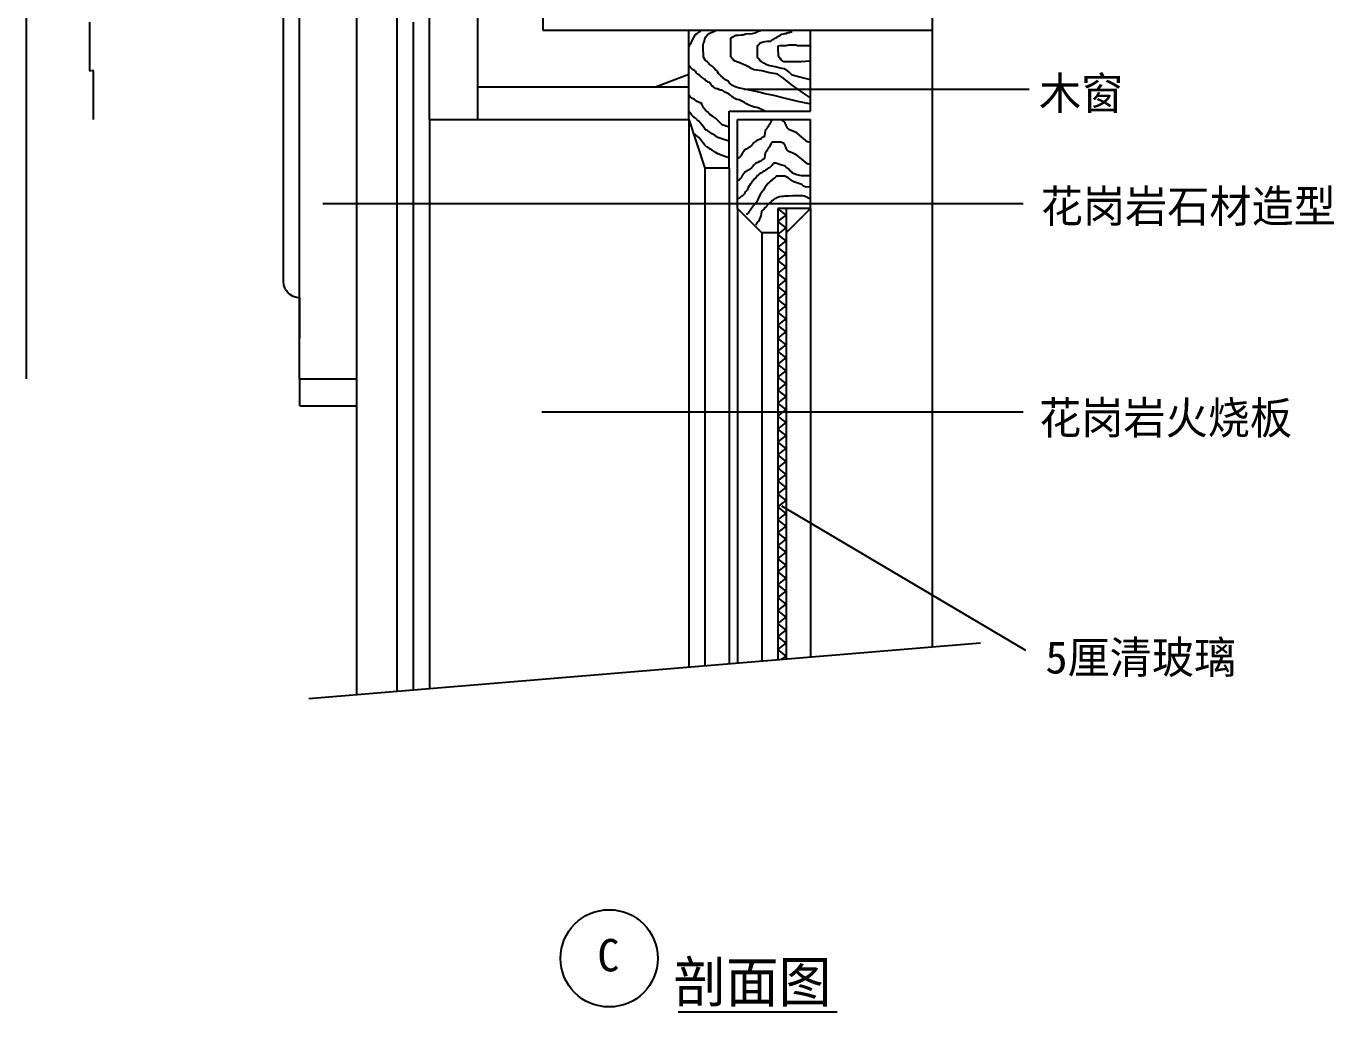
# Model space of a CAD drawing. Header units: metres. Extents: x 204 to 9002, y 227 to 11768.
# Drawn here: x 4970 to 9002, y 227 to 3267 of the extents above; entities that cross this region are included whole.
import ezdxf

# ---------------------------------------------------------------- set-up
doc = ezdxf.new("R2010")
doc.units = ezdxf.units.M
for name, color, linetype in [('2', 2, 'Continuous'), ('3', 3, 'Continuous'), ('4', 4, 'Continuous'), ('7', 7, 'Continuous'), ('BH', 3, 'Continuous'), ('DIM', 3, 'Continuous'), ('TEXT', 3, 'Continuous')]:
    doc.layers.add(name, color=color, linetype=linetype)
doc.dimstyles.get("Standard").update_dxf_attribs({"dimtxt": 2.5, "dimasz": 2.5, "dimexe": 1.25, "dimexo": 0.625, "dimtad": 1, "dimcen": 2.5, "dimazin": 3, "dimtfac": 1, "dimtmove": 0, "dimatfit": 3})

# ---------------------------------------------------------------- blocks, each defined once
blk = doc.blocks.new('BH2')
at = {"layer": 'BH'}
blk.add_lwpolyline([(0, 32), (5, 28), (0, 24), (5, 20), (0, 16), (5, 12), (0, 8), (5, 4), (0, 0)], dxfattribs=at)
blk = doc.blocks.new('*D47')
for p, q in [((4970.65, 4679.14), (4970.65, 3429.14)), ((4970.4, 3429.14), (4970.15, 3429.14)), ((4970.65, 2179.14), (4970.65, 3429.14)), ((4970.65, 3429.14), (4970.65, 3429.14)), ((4970.9, 3429.14), (4971.15, 3429.14))]:
    blk.add_line(p, q)
at = {"layer": 'Defpoints'}
for p in [(4970.65, 4679.14), (4970.65, 3429.14), (4970.65, 2179.14)]:
    blk.add_point(p, dxfattribs=at)
at = {"layer": 'DIM', "insert": (4970.65, 3430.265), "char_height": 1, "attachment_point": 5}
blk.add_mtext('500', dxfattribs=at)
blk = doc.blocks.new('*D48')
for p, q in [((5812.75, 2429.14), (5812.75, 2304.14)), ((5812.5, 2304.14), (5812.25, 2304.14)), ((5812.75, 2179.14), (5812.75, 2304.14)), ((5812.75, 2304.14), (5812.75, 2304.14)), ((5813, 2304.14), (5813.25, 2304.14))]:
    blk.add_line(p, q)
at = {"layer": 'Defpoints'}
for p in [(5812.75, 2429.14), (5812.75, 2304.14), (5812.75, 2179.14)]:
    blk.add_point(p, dxfattribs=at)
at = {"layer": 'DIM', "insert": (5812.75, 2305.265), "char_height": 1, "attachment_point": 5}
blk.add_mtext('50', dxfattribs=at)
blk = doc.blocks.new('*D49')
for p, q in [((5812.75, 2179.14), (5812.75, 2096.03)), ((5987.75, 2179.14), (5987.75, 2096.03)), ((5813, 2096.03), (5899.25, 2096.03)), ((5901.25, 2096.03), (5987.5, 2096.03))]:
    blk.add_line(p, q)
at = {"layer": 'Defpoints'}
for p in [(5812.75, 2179.14), (5987.75, 2179.14), (5812.75, 2096.03)]:
    blk.add_point(p, dxfattribs=at)
at = {"layer": 'DIM', "insert": (5900.25, 2096.03), "char_height": 1, "attachment_point": 5}
blk.add_mtext('35', dxfattribs=at)
blk = doc.blocks.new('*D56')
for p, q in [((5164.47, 3279.14), (5164.47, 3129.14)), ((5170.08, 3129.14), (5164.22, 3129.14)), ((5177.94, 3129.14), (5172.08, 3129.14)), ((5177.69, 2979.14), (5177.69, 3129.14))]:
    blk.add_line(p, q)
at = {"layer": 'Defpoints'}
for p in [(5164.47, 3279.14), (5177.69, 3129.14), (5177.69, 2979.14)]:
    blk.add_point(p, dxfattribs=at)
at = {"layer": 'DIM', "insert": (5171.08, 3129.14), "char_height": 1, "attachment_point": 5}
blk.add_mtext('60', dxfattribs=at)

msp = doc.modelspace()

# ---------------------------------------------------------------- hatches: boundary and pattern name
at = {"layer": 'BH'}
h = msp.add_hatch(dxfattribs=at)
h.set_pattern_fill('AR-CONC', scale=15)
h.paths.add_polyline_path([(6562.75, 6379.14), (6162.75, 6379.14), (6162.75, 6529.14), (6162.75, 8229.14), (5562.75, 8229.14), (5562.75, 9229.14), (5712.75, 9229.14), (6562.75, 9229.14), (6562.75, 11039.51), (6412.75, 11050.96), (6412.75, 9379.14), (5412.75, 9379.14), (5412.75, 8079.14), (6012.75, 8079.14), (6012.75, 6379.14), (5412.75, 6379.14), (5412.75, 6079.14), (6362.75, 6079.14), (6362.75, 3079.14), (7012.75, 3079.14), (7012.75, 3254.14), (6562.75, 3254.14)])
h = msp.add_hatch(dxfattribs=at)
h.set_pattern_fill('ANSI31', scale=1500)
h.paths.add_polyline_path([(7762.75, 10947.9), (6562.75, 11039.51), (6562.75, 3254.14), (7762.75, 3254.14)])
h = msp.add_hatch(dxfattribs=at)
h.set_pattern_fill('BRASS', scale=300)
h.paths.add_polyline_path([(6362.75, 5979.14), (6212.75, 5979.14), (6212.75, 2979.14), (6362.75, 2979.14)])
h.paths.add_polyline_path([(7012.75, 2979.14), (7012.75, 3079.14), (6362.75, 3079.14), (6362.75, 2979.14)])
h.paths.add_polyline_path([(5937.75, 5729.14), (5937.75, 5479.14), (5987.75, 5479.14), (5987.75, 5379.14), (6037.75, 5379.14), (6212.75, 5379.14), (6212.75, 5979.14), (5837.75, 5979.14), (5837.75, 5729.14)])

# ---------------------------------------------------------------- linework, layer by layer
at = {"layer": '2'}
for p, q in [((6562.75, 11039.51), (6562.75, 3254.14)), ((7762.75, 10947.9), (7762.75, 3254.14)), ((6562.75, 3254.14), (7762.75, 3254.14))]:
    msp.add_line(p, q, dxfattribs=at)
at = {"layer": '3'}
for p, q in [((7062.75, 2829.14), (7062.75, 1293.36)), ((7237.75, 2629.14), (7237.75, 1307.86)), ((7912.33, 1363.76), (5841.56, 1192.16))]:
    msp.add_line(p, q, dxfattribs=at)
at = {"layer": '4'}
for p, q in [((6362.75, 2979.14), (6362.75, 6079.14)), ((6212.75, 2979.14), (6212.75, 5979.14)), ((5812.75, 2179.14), (5812.75, 4679.14)), ((7012.75, 2979.14), (7012.75, 3254.14)), ((7387.75, 3004.14), (7387.75, 3254.14)), ((7762.75, 3254.14), (7762.75, 1351.36)), ((6362.75, 3079.14), (7012.75, 3079.14)), ((7137.75, 2829.14), (7137.75, 3004.14)), ((7137.75, 3004.14), (7387.75, 3004.14)), ((6212.75, 2979.14), (6212.75, 1222.92)), ((6212.75, 2979.14), (7012.75, 2979.14)), ((7012.75, 2979.14), (7062.75, 2829.14)), ((7162.75, 2704.14), (7162.75, 2979.14)), ((7162.75, 2979.14), (7387.75, 2979.14)), ((7387.75, 2704.14), (7387.75, 2979.14)), ((7137.75, 2829.14), (7062.75, 2829.14)), ((7237.75, 2629.14), (7162.75, 2704.14)), ((7387.75, 2704.14), (7287.75, 2704.14)), ((7312.75, 2629.14), (7387.75, 2704.14)), ((7287.75, 2629.14), (7237.75, 2629.14)), ((5812.75, 2179.14), (5987.75, 2179.14))]:
    msp.add_line(p, q, dxfattribs=at)
at = {"layer": '7'}
for p, q in [((5987.75, 4979.14), (5987.75, 1204.27)), ((6112.75, 3379.14), (6112.75, 1214.63)), ((6162.75, 3279.14), (6162.75, 1218.78)), ((7012.75, 2979.14), (7012.75, 1289.21)), ((7137.75, 2829.14), (7137.75, 1299.57)), ((7162.75, 2704.14), (7162.75, 1301.64)), ((7287.75, 2704.14), (7287.75, 1312)), ((7312.75, 2704.14), (7312.75, 1314.07)), ((7387.75, 2704.14), (7387.75, 1320.29))]:
    msp.add_line(p, q, dxfattribs=at)
msp.add_lwpolyline([(5812.75, 2429.14, -0.41), (5762.75, 2479.14), (5762.75, 4379.14, -0.41), (5812.75, 4429.14)], format="xyb", dxfattribs=at)
at = {"layer": 'BH'}
for p, q in [((7024.07, 3224.57), (7028.52, 3232)), ((7028.52, 3232), (7032.98, 3240.91)), ((7032.98, 3240.91), (7038.91, 3243.89)), ((7038.91, 3243.89), (7044.85, 3248.35)), ((7044.85, 3248.35), (7047.82, 3249.83)), ((7047.82, 3249.83), (7050.79, 3252.8)), ((7050.79, 3252.8), (7054.78, 3254.14)), ((7061.18, 3220.11), (7062.66, 3227.54)), ((7062.66, 3227.54), (7065.63, 3233.48)), ((7065.63, 3233.48), (7070.08, 3239.43)), ((7070.08, 3239.43), (7076.02, 3243.89)), ((7076.02, 3243.89), (7081.95, 3246.86)), ((7081.95, 3246.86), (7084.92, 3248.35)), ((7084.92, 3248.35), (7089.37, 3249.83)), ((7089.37, 3249.83), (7093.83, 3251.32)), ((7093.83, 3251.32), (7097.58, 3254.14)), ((7142.8, 3231.11), (7148.74, 3234.08)), ((7142.8, 3171.93), (7142.8, 3231.11)), ((7148.74, 3234.08), (7157.64, 3238.54)), ((7157.64, 3238.54), (7166.55, 3238.54)), ((7166.55, 3238.54), (7173.97, 3240.02)), ((7173.97, 3240.02), (7179.9, 3240.02)), ((7179.9, 3240.02), (7188.81, 3242.99)), ((7188.81, 3242.99), (7209.59, 3244.48)), ((7209.59, 3244.48), (7217.01, 3245.97)), ((7217.01, 3245.97), (7224.43, 3250.43)), ((7224.43, 3250.43), (7231.85, 3251.91)), ((7231.85, 3251.91), (7236.29, 3254.14)), ((7271.92, 3225.16), (7274.89, 3226.65)), ((7274.89, 3226.65), (7280.83, 3231.11)), ((7280.83, 3231.11), (7285.28, 3232.59)), ((7285.28, 3232.59), (7289.73, 3235.56)), ((7289.73, 3235.56), (7295.67, 3238.54)), ((7295.67, 3238.54), (7300.12, 3241.51)), ((7300.12, 3241.51), (7304.57, 3242.99)), ((7304.57, 3242.99), (7309.02, 3244.48)), ((7309.02, 3244.48), (7313.48, 3244.48)), ((7313.48, 3244.48), (7317.93, 3247.45)), ((7317.93, 3247.45), (7322.38, 3247.45)), ((7322.38, 3247.45), (7326.83, 3248.94)), ((7326.83, 3248.94), (7331.29, 3248.94)), ((7012.75, 3201.88), (7015.17, 3206.73)), ((7015.17, 3206.73), (7016.65, 3211.19)), ((7016.65, 3211.19), (7021.1, 3217.14)), ((7021.1, 3217.14), (7024.07, 3224.57)), ((7056.72, 3209.71), (7058.21, 3214.16)), ((7056.72, 3202.28), (7056.72, 3209.71)), ((7058.21, 3171.33), (7056.72, 3202.28)), ((7058.21, 3214.16), (7059.69, 3215.65)), ((7059.69, 3215.65), (7061.18, 3220.11)), ((7224.43, 3204.36), (7225.91, 3207.33)), ((7224.43, 3171.93), (7224.43, 3204.36)), ((7225.91, 3207.33), (7228.88, 3210.3)), ((7228.88, 3210.3), (7230.37, 3213.27)), ((7230.37, 3213.27), (7233.33, 3214.76)), ((7233.33, 3214.76), (7239.27, 3217.73)), ((7239.27, 3217.73), (7248.17, 3219.22)), ((7248.17, 3219.22), (7254.11, 3220.7)), ((7254.11, 3220.7), (7265.98, 3220.7)), ((7265.98, 3220.7), (7268.95, 3223.68)), ((7268.95, 3223.68), (7271.92, 3225.16)), ((7288.25, 3204.36), (7289.73, 3205.84)), ((7288.25, 3199.9), (7288.25, 3204.36)), ((7289.73, 3173.41), (7288.25, 3199.9)), ((7289.73, 3205.84), (7294.18, 3207.33)), ((7294.18, 3207.33), (7313.48, 3207.33)), ((7313.48, 3207.33), (7320.9, 3208.81)), ((7320.9, 3208.81), (7343.16, 3208.81)), ((7343.16, 3208.81), (7347.61, 3207.33)), ((7347.61, 3207.33), (7387.75, 3207.33)), ((7013.68, 3144.58), (7012.75, 3146.46)), ((7061.18, 3165.39), (7058.21, 3171.33)), ((7064.14, 3160.93), (7061.18, 3165.39)), ((7067.11, 3157.96), (7064.14, 3160.93)), ((7070.08, 3156.47), (7067.11, 3157.96)), ((7073.05, 3154.98), (7070.08, 3156.47)), ((7073.05, 3153.5), (7073.05, 3154.98)), ((7076.02, 3149.04), (7073.05, 3153.5)), ((7084.92, 3143.1), (7076.02, 3149.04)), ((7145.77, 3167.47), (7142.8, 3171.93)), ((7147.25, 3165.98), (7145.77, 3167.47)), ((7150.22, 3161.52), (7147.25, 3165.98)), ((7156.16, 3158.55), (7150.22, 3161.52)), ((7163.58, 3155.58), (7156.16, 3158.55)), ((7172.48, 3152.61), (7163.58, 3155.58)), ((7181.39, 3148.15), (7172.48, 3152.61)), ((7188.81, 3145.18), (7181.39, 3148.15)), ((7225.91, 3168.95), (7224.43, 3171.93)), ((7230.37, 3164.49), (7225.91, 3168.95)), ((7233.33, 3160.04), (7230.37, 3164.49)), ((7237.79, 3157.06), (7233.33, 3160.04)), ((7240.75, 3154.09), (7237.79, 3157.06)), ((7243.72, 3152.61), (7240.75, 3154.09)), ((7251.14, 3148.15), (7243.72, 3152.61)), ((7258.56, 3145.18), (7251.14, 3148.15)), ((7291.21, 3171.93), (7289.73, 3173.41)), ((7292.7, 3168.95), (7291.21, 3171.93)), ((7294.18, 3168.95), (7292.7, 3168.95)), ((7294.18, 3167.47), (7294.18, 3168.95)), ((7297.15, 3163.01), (7294.18, 3167.47)), ((7301.6, 3160.04), (7297.15, 3163.01)), ((7306.06, 3157.06), (7301.6, 3160.04)), ((7359.48, 3157.06), (7306.06, 3157.06)), ((7386.2, 3158.55), (7359.48, 3157.06)), ((7387.75, 3158.66), (7386.2, 3158.55)), ((7018.14, 3138.64), (7013.68, 3144.58)), ((7024.07, 3132.69), (7018.14, 3138.64)), ((7030.01, 3129.72), (7024.07, 3132.69)), ((7032.98, 3126.75), (7030.01, 3129.72)), ((7035.95, 3123.78), (7032.98, 3126.75)), ((7035.95, 3122.29), (7035.95, 3123.78)), ((7038.91, 3120.8), (7035.95, 3122.29)), ((7041.88, 3117.83), (7038.91, 3120.8)), ((7044.85, 3116.35), (7041.88, 3117.83)), ((7047.82, 3114.86), (7044.85, 3116.35)), ((7049.3, 3111.89), (7047.82, 3114.86)), ((7050.79, 3110.4), (7049.3, 3111.89)), ((7056.72, 3105.94), (7050.79, 3110.4)), ((7061.18, 3102.97), (7056.72, 3105.94)), ((7090.86, 3137.15), (7084.92, 3143.1)), ((7093.83, 3132.69), (7090.86, 3137.15)), ((7098.28, 3129.72), (7093.83, 3132.69)), ((7101.25, 3125.26), (7098.28, 3129.72)), ((7104.21, 3120.8), (7101.25, 3125.26)), ((7107.18, 3117.83), (7104.21, 3120.8)), ((7111.64, 3113.37), (7107.18, 3117.83)), ((7126.48, 3101.48), (7111.64, 3113.37)), ((7194.75, 3142.2), (7188.81, 3145.18)), ((7200.68, 3139.23), (7194.75, 3142.2)), ((7205.13, 3136.26), (7200.68, 3139.23)), ((7214.04, 3131.8), (7205.13, 3136.26)), ((7237.79, 3128.83), (7214.04, 3131.8)), ((7261.53, 3122.88), (7237.79, 3128.83)), ((7279.34, 3140.72), (7258.56, 3145.18)), ((7282.31, 3119.91), (7261.53, 3122.88)), ((7300.12, 3136.26), (7279.34, 3140.72)), ((7286.76, 3118.43), (7282.31, 3119.91)), ((7292.7, 3113.97), (7286.76, 3118.43)), ((7301.6, 3108.02), (7292.7, 3113.97)), ((7309.02, 3134.77), (7300.12, 3136.26)), ((7331.29, 3084.24), (7301.6, 3108.02)), ((7316.44, 3130.31), (7309.02, 3134.77)), ((7322.38, 3124.37), (7316.44, 3130.31)), ((7331.29, 3115.45), (7322.38, 3124.37)), ((7355.03, 3109.51), (7331.29, 3115.45)), ((7387.75, 3101.32), (7355.03, 3109.51)), ((7065.63, 3098.51), (7061.18, 3102.97)), ((7068.6, 3097.03), (7065.63, 3098.51)), ((7073.05, 3094.05), (7068.6, 3097.03)), ((7077.5, 3092.57), (7073.05, 3094.05)), ((7078.98, 3091.08), (7077.5, 3092.57)), ((7080.47, 3088.11), (7078.98, 3091.08)), ((7080.47, 3086.62), (7080.47, 3088.11)), ((7083.44, 3082.16), (7080.47, 3086.62)), ((7089.37, 3079.19), (7083.44, 3082.16)), ((7095.31, 3074.73), (7089.37, 3079.19)), ((7099.76, 3073.25), (7095.31, 3074.73)), ((7102.73, 3073.25), (7099.76, 3073.25)), ((7107.18, 3070.28), (7102.73, 3073.25)), ((7111.64, 3068.79), (7107.18, 3070.28)), ((7116.09, 3068.79), (7111.64, 3068.79)), ((7119.06, 3067.3), (7116.09, 3068.79)), ((7124.99, 3062.85), (7119.06, 3067.3)), ((7133.9, 3097.03), (7126.48, 3101.48)), ((7138.35, 3091.08), (7133.9, 3097.03)), ((7142.8, 3088.11), (7138.35, 3091.08)), ((7147.25, 3083.65), (7142.8, 3088.11)), ((7156.16, 3079.19), (7147.25, 3083.65)), ((7165.06, 3076.22), (7156.16, 3079.19)), ((7194.75, 3070.28), (7165.06, 3076.22)), ((7224.43, 3064.33), (7194.75, 3070.28)), ((7366.9, 3060.47), (7331.29, 3084.24)), ((7013.68, 3052.44), (7012.75, 3053.38)), ((7018.14, 3047.98), (7013.68, 3052.44)), ((7024.07, 3043.53), (7018.14, 3047.98)), ((7030.01, 3040.55), (7024.07, 3043.53)), ((7034.46, 3037.58), (7030.01, 3040.55)), ((7038.91, 3034.61), (7034.46, 3037.58)), ((7044.85, 3031.64), (7038.91, 3034.61)), ((7047.82, 3030.15), (7044.85, 3031.64)), ((7050.79, 3028.66), (7047.82, 3030.15)), ((7053.75, 3024.21), (7050.79, 3028.66)), ((7136.87, 3056.9), (7124.99, 3062.85)), ((7142.8, 3052.44), (7136.87, 3056.9)), ((7145.77, 3049.47), (7142.8, 3052.44)), ((7150.22, 3046.5), (7145.77, 3049.47)), ((7154.67, 3043.53), (7150.22, 3046.5)), ((7160.61, 3040.55), (7154.67, 3043.53)), ((7168.03, 3039.07), (7160.61, 3040.55)), ((7173.97, 3036.1), (7168.03, 3039.07)), ((7178.42, 3034.61), (7173.97, 3036.1)), ((7184.36, 3031.64), (7178.42, 3034.61)), ((7190.29, 3027.18), (7184.36, 3031.64)), ((7197.71, 3022.72), (7190.29, 3027.18)), ((7248.17, 3058.39), (7224.43, 3064.33)), ((7274.89, 3052.44), (7248.17, 3058.39)), ((7310.51, 3043.53), (7274.89, 3052.44)), ((7349.09, 3034.61), (7310.51, 3043.53)), ((7384.71, 3027.18), (7349.09, 3034.61)), ((7387.75, 3045.29), (7366.9, 3060.47)), ((7387.75, 3026.53), (7384.71, 3027.18)), ((7013.68, 3003.4), (7012.75, 3004.34)), ((7015.17, 3000.43), (7013.68, 3003.4)), ((7016.65, 3000.43), (7015.17, 3000.43)), ((7016.65, 2998.94), (7016.65, 3000.43)), ((7021.1, 2993), (7016.65, 2998.94)), ((7025.56, 2988.54), (7021.1, 2993)), ((7032.98, 2982.6), (7025.56, 2988.54)), ((7056.72, 3018.26), (7053.75, 3024.21)), ((7059.69, 3013.8), (7056.72, 3018.26)), ((7064.14, 3007.86), (7059.69, 3013.8)), ((7070.08, 3001.91), (7064.14, 3007.86)), ((7077.5, 2994.48), (7070.08, 3001.91)), ((7086.41, 2988.54), (7077.5, 2994.48)), ((7095.31, 2982.6), (7086.41, 2988.54)), ((7206.62, 3019.75), (7197.71, 3022.72)), ((7215.52, 3016.78), (7206.62, 3019.75)), ((7222.94, 3015.29), (7215.52, 3016.78)), ((7228.88, 3013.8), (7222.94, 3015.29)), ((7234.82, 3010.83), (7228.88, 3013.8)), ((7242.24, 3007.86), (7234.82, 3010.83)), ((7246.89, 3004.14), (7242.24, 3007.86)), ((7038.91, 2978.14), (7032.98, 2982.6)), ((7043.37, 2973.68), (7038.91, 2978.14)), ((7049.3, 2967.73), (7043.37, 2973.68)), ((7058.21, 2955.85), (7049.3, 2967.73)), ((7062.66, 2949.9), (7058.21, 2955.85)), ((7067.11, 2945.44), (7062.66, 2949.9)), ((7071.56, 2943.96), (7067.11, 2945.44)), ((7077.5, 2939.5), (7071.56, 2943.96)), ((7116.09, 2961.79), (7095.31, 2982.6)), ((7137.75, 2955.01), (7116.09, 2961.79)), ((7248.49, 2943.81), (7245.77, 2929.29)), ((7251.21, 2947.44), (7248.49, 2943.81)), ((7253.93, 2950.16), (7251.21, 2947.44)), ((7254.84, 2953.79), (7253.93, 2950.16)), ((7256.65, 2955.61), (7254.84, 2953.79)), ((7258.46, 2959.24), (7256.65, 2955.61)), ((7261.18, 2962.87), (7258.46, 2959.24)), ((7266.62, 2973.76), (7261.18, 2962.87)), ((7269.34, 2976.48), (7266.62, 2973.76)), ((7271.15, 2977.39), (7269.34, 2976.48)), ((7298.34, 2977.39), (7271.15, 2977.39)), ((7301.97, 2975.57), (7298.34, 2977.39)), ((7304.69, 2973.76), (7301.97, 2975.57)), ((7307.4, 2971.04), (7304.69, 2973.76)), ((7310.12, 2967.41), (7307.4, 2971.04)), ((7311.03, 2963.78), (7310.12, 2967.41)), ((7312.84, 2960.15), (7311.03, 2963.78)), ((7313.75, 2956.52), (7312.84, 2960.15)), ((7316.47, 2952.89), (7313.75, 2956.52)), ((7321, 2948.35), (7316.47, 2952.89)), ((7333.69, 2942.9), (7321, 2948.35)), ((7032.98, 2931.85), (7026.88, 2936.74)), ((7038.91, 2927.39), (7032.98, 2931.85)), ((7043.37, 2922.94), (7038.91, 2927.39)), ((7049.3, 2916.99), (7043.37, 2922.94)), ((7058.21, 2905.1), (7049.3, 2916.99)), ((7062.66, 2899.16), (7058.21, 2905.1)), ((7084.92, 2935.04), (7077.5, 2939.5)), ((7093.83, 2929.1), (7084.92, 2935.04)), ((7102.73, 2923.15), (7093.83, 2929.1)), ((7123.51, 2915.72), (7102.73, 2923.15)), ((7137.75, 2911.65), (7123.51, 2915.72)), ((7213.14, 2906.6), (7209.52, 2901.15)), ((7215.86, 2908.42), (7213.14, 2906.6)), ((7218.58, 2911.14), (7215.86, 2908.42)), ((7222.21, 2913.86), (7218.58, 2911.14)), ((7225.83, 2914.77), (7222.21, 2913.86)), ((7230.37, 2917.49), (7225.83, 2914.77)), ((7234.9, 2918.4), (7230.37, 2917.49)), ((7236.71, 2921.12), (7234.9, 2918.4)), ((7239.43, 2922.94), (7236.71, 2921.12)), ((7242.15, 2923.84), (7239.43, 2922.94)), ((7243.96, 2924.75), (7242.15, 2923.84)), ((7245.77, 2929.29), (7243.96, 2924.75)), ((7266.62, 2905.37), (7261.18, 2894.48)), ((7269.34, 2908.09), (7266.62, 2905.37)), ((7271.15, 2909), (7269.34, 2908.09)), ((7298.34, 2909), (7271.15, 2909)), ((7301.97, 2907.18), (7298.34, 2909)), ((7304.69, 2905.37), (7301.97, 2907.18)), ((7307.4, 2902.64), (7304.69, 2905.37)), ((7346.38, 2937.46), (7333.69, 2942.9)), ((7360.88, 2924.75), (7346.38, 2937.46)), ((7379.01, 2910.23), (7360.88, 2924.75)), ((7387.75, 2908.04), (7379.01, 2910.23)), ((7067.11, 2894.7), (7062.66, 2899.16)), ((7071.56, 2893.21), (7067.11, 2894.7)), ((7077.5, 2888.76), (7071.56, 2893.21)), ((7084.92, 2884.3), (7077.5, 2888.76)), ((7093.83, 2878.35), (7084.92, 2884.3)), ((7102.73, 2872.41), (7093.83, 2878.35)), ((7123.51, 2864.98), (7102.73, 2872.41)), ((7137.75, 2860.9), (7123.51, 2864.98)), ((7172.36, 2864.85), (7167.83, 2860.31)), ((7175.08, 2868.48), (7172.36, 2864.85)), ((7175.99, 2872.11), (7175.08, 2868.48)), ((7176.89, 2874.84), (7175.99, 2872.11)), ((7178.7, 2875.74), (7176.89, 2874.84)), ((7179.61, 2877.56), (7178.7, 2875.74)), ((7181.42, 2879.37), (7179.61, 2877.56)), ((7183.24, 2882.1), (7181.42, 2879.37)), ((7185.95, 2884.82), (7183.24, 2882.1)), ((7187.77, 2885.73), (7185.95, 2884.82)), ((7191.39, 2888.45), (7187.77, 2885.73)), ((7195.02, 2890.26), (7191.39, 2888.45)), ((7198.64, 2892.08), (7195.02, 2890.26)), ((7200.46, 2892.99), (7198.64, 2892.08)), ((7206.8, 2899.34), (7200.46, 2892.99)), ((7209.52, 2901.15), (7206.8, 2899.34)), ((7248.49, 2875.42), (7245.77, 2860.9)), ((7251.21, 2879.05), (7248.49, 2875.42)), ((7253.93, 2881.77), (7251.21, 2879.05)), ((7254.84, 2885.4), (7253.93, 2881.77)), ((7256.65, 2887.22), (7254.84, 2885.4)), ((7258.46, 2890.85), (7256.65, 2887.22)), ((7261.18, 2894.48), (7258.46, 2890.85)), ((7310.12, 2899.01), (7307.4, 2902.64)), ((7311.03, 2895.38), (7310.12, 2899.01)), ((7312.84, 2891.75), (7311.03, 2895.38)), ((7313.75, 2888.12), (7312.84, 2891.75)), ((7316.47, 2884.49), (7313.75, 2888.12)), ((7321, 2879.96), (7316.47, 2884.49)), ((7333.69, 2874.51), (7321, 2879.96)), ((7346.38, 2869.06), (7333.69, 2874.51)), ((7360.88, 2856.36), (7346.38, 2869.06)), ((7167.83, 2860.31), (7165.11, 2859.41)), ((7198.64, 2823.69), (7195.02, 2821.87)), ((7200.46, 2824.59), (7198.64, 2823.69)), ((7206.8, 2830.95), (7200.46, 2824.59)), ((7209.52, 2832.76), (7206.8, 2830.95)), ((7213.14, 2838.21), (7209.52, 2832.76)), ((7215.86, 2840.02), (7213.14, 2838.21)), ((7218.58, 2842.75), (7215.86, 2840.02)), ((7222.21, 2845.47), (7218.58, 2842.75)), ((7225.83, 2846.38), (7222.21, 2845.47)), ((7230.37, 2849.1), (7225.83, 2846.38)), ((7234.9, 2850.01), (7230.37, 2849.1)), ((7236.71, 2852.73), (7234.9, 2850.01)), ((7239.43, 2854.54), (7236.71, 2852.73)), ((7242.15, 2855.45), (7239.43, 2854.54)), ((7243.96, 2856.36), (7242.15, 2855.45)), ((7245.77, 2860.9), (7243.96, 2856.36)), ((7249.4, 2822.78), (7244.87, 2819.15)), ((7253.02, 2824.59), (7249.4, 2822.78)), ((7254.84, 2826.41), (7253.02, 2824.59)), ((7257.56, 2828.22), (7254.84, 2826.41)), ((7261.18, 2830.04), (7257.56, 2828.22)), ((7263.9, 2831.85), (7261.18, 2830.04)), ((7265.71, 2833.67), (7263.9, 2831.85)), ((7268.43, 2837.3), (7265.71, 2833.67)), ((7271.15, 2840.93), (7268.43, 2837.3)), ((7274.78, 2844.56), (7271.15, 2840.93)), ((7281.12, 2844.56), (7274.78, 2844.56)), ((7284.75, 2842.75), (7281.12, 2844.56)), ((7290.18, 2840.93), (7284.75, 2842.75)), ((7295.62, 2839.12), (7290.18, 2840.93)), ((7300.15, 2838.21), (7295.62, 2839.12)), ((7303.78, 2837.3), (7300.15, 2838.21)), ((7306.5, 2835.49), (7303.78, 2837.3)), ((7310.12, 2834.58), (7306.5, 2835.49)), ((7312.84, 2831.85), (7310.12, 2834.58)), ((7316.47, 2830.04), (7312.84, 2831.85)), ((7320.09, 2826.41), (7316.47, 2830.04)), ((7323.72, 2822.78), (7320.09, 2826.41)), ((7328.25, 2818.24), (7323.72, 2822.78)), ((7379.01, 2841.84), (7360.88, 2856.36)), ((7387.75, 2839.65), (7379.01, 2841.84)), ((7167.83, 2791.92), (7165.11, 2791.01)), ((7172.36, 2796.46), (7167.83, 2791.92)), ((7175.08, 2800.09), (7172.36, 2796.46)), ((7175.99, 2803.72), (7175.08, 2800.09)), ((7176.89, 2806.44), (7175.99, 2803.72)), ((7178.7, 2807.35), (7176.89, 2806.44)), ((7179.61, 2809.17), (7178.7, 2807.35)), ((7181.42, 2810.98), (7179.61, 2809.17)), ((7183.24, 2813.7), (7181.42, 2810.98)), ((7185.95, 2816.43), (7183.24, 2813.7)), ((7187.77, 2817.33), (7185.95, 2816.43)), ((7191.39, 2820.06), (7187.77, 2817.33)), ((7195.02, 2821.87), (7191.39, 2820.06)), ((7204.99, 2782.85), (7203.18, 2780.12)), ((7205.89, 2784.66), (7204.99, 2782.85)), ((7208.61, 2788.29), (7205.89, 2784.66)), ((7211.33, 2791.01), (7208.61, 2788.29)), ((7214.96, 2795.55), (7211.33, 2791.01)), ((7219.49, 2799.18), (7214.96, 2795.55)), ((7222.21, 2802.81), (7219.49, 2799.18)), ((7224.93, 2805.54), (7222.21, 2802.81)), ((7227.65, 2808.26), (7224.93, 2805.54)), ((7231.27, 2810.98), (7227.65, 2808.26)), ((7234.9, 2813.7), (7231.27, 2810.98)), ((7238.52, 2814.61), (7234.9, 2813.7)), ((7241.24, 2817.33), (7238.52, 2814.61)), ((7244.87, 2819.15), (7241.24, 2817.33)), ((7259.37, 2783.75), (7256.65, 2781.03)), ((7262.09, 2785.57), (7259.37, 2783.75)), ((7264.81, 2788.29), (7262.09, 2785.57)), ((7267.53, 2789.2), (7264.81, 2788.29)), ((7269.34, 2792.83), (7267.53, 2789.2)), ((7272.96, 2795.55), (7269.34, 2792.83)), ((7275.68, 2798.28), (7272.96, 2795.55)), ((7279.31, 2800.09), (7275.68, 2798.28)), ((7282.03, 2802.81), (7279.31, 2800.09)), ((7284.75, 2803.72), (7282.03, 2802.81)), ((7309.22, 2803.72), (7284.75, 2803.72)), ((7311.94, 2802.81), (7309.22, 2803.72)), ((7315.56, 2801), (7311.94, 2802.81)), ((7319.19, 2799.18), (7315.56, 2801)), ((7322.81, 2796.46), (7319.19, 2799.18)), ((7327.34, 2792.83), (7322.81, 2796.46)), ((7330.97, 2789.2), (7327.34, 2792.83)), ((7332.78, 2812.8), (7328.25, 2818.24)), ((7336.41, 2786.48), (7330.97, 2789.2)), ((7345.47, 2808.26), (7332.78, 2812.8)), ((7349.1, 2782.85), (7336.41, 2786.48)), ((7359.97, 2804.63), (7345.47, 2808.26)), ((7361.78, 2778.31), (7349.1, 2782.85)), ((7387.75, 2804.63), (7359.97, 2804.63)), ((7176.89, 2742.01), (7174.17, 2741.1)), ((7179.61, 2744.73), (7176.89, 2742.01)), ((7183.24, 2748.36), (7179.61, 2744.73)), ((7185.95, 2752.9), (7183.24, 2748.36)), ((7187.77, 2755.62), (7185.95, 2752.9)), ((7189.58, 2757.44), (7187.77, 2755.62)), ((7192.3, 2761.07), (7189.58, 2757.44)), ((7194.11, 2763.79), (7192.3, 2761.07)), ((7195.02, 2767.42), (7194.11, 2763.79)), ((7197.74, 2771.96), (7195.02, 2767.42)), ((7200.46, 2775.59), (7197.74, 2771.96)), ((7203.18, 2780.12), (7200.46, 2775.59)), ((7231.27, 2742.01), (7227.65, 2737.47)), ((7233.08, 2747.45), (7231.27, 2742.01)), ((7235.8, 2751.08), (7233.08, 2747.45)), ((7238.52, 2754.71), (7235.8, 2751.08)), ((7240.34, 2758.34), (7238.52, 2754.71)), ((7242.15, 2760.16), (7240.34, 2758.34)), ((7245.77, 2767.42), (7242.15, 2760.16)), ((7249.4, 2772.86), (7245.77, 2767.42)), ((7251.21, 2774.68), (7249.4, 2772.86)), ((7253.02, 2777.4), (7251.21, 2774.68)), ((7254.84, 2778.31), (7253.02, 2777.4)), ((7256.65, 2781.03), (7254.84, 2778.31)), ((7293.81, 2741.1), (7299.25, 2742.01)), ((7299.25, 2742.01), (7304.69, 2742.01)), ((7304.69, 2742.01), (7310.12, 2742.91)), ((7310.12, 2742.91), (7315.56, 2743.82)), ((7315.56, 2743.82), (7321, 2743.82)), ((7321, 2743.82), (7333.69, 2744.73)), ((7333.69, 2744.73), (7363.6, 2744.73)), ((7366.32, 2772.86), (7361.78, 2778.31)), ((7363.6, 2744.73), (7368.13, 2743.82)), ((7371.75, 2771.05), (7366.32, 2772.86)), ((7368.13, 2743.82), (7371.75, 2742.01)), ((7386.26, 2770.14), (7371.75, 2771.05)), ((7371.75, 2742.01), (7375.38, 2740.19)), ((7387.75, 2770.14), (7386.26, 2770.14)), ((7168.73, 2735.65), (7164.2, 2733.84)), ((7174.17, 2741.1), (7168.73, 2735.65)), ((7204.08, 2702.98), (7202.27, 2699.35)), ((7206.8, 2706.61), (7204.08, 2702.98)), ((7209.52, 2710.24), (7206.8, 2706.61)), ((7222.21, 2724.76), (7209.52, 2710.24)), ((7227.65, 2737.47), (7222.21, 2724.76)), ((7242.15, 2700.26), (7243.96, 2702.07)), ((7243.96, 2702.07), (7246.68, 2705.7)), ((7246.68, 2705.7), (7250.3, 2708.43)), ((7250.3, 2708.43), (7253.93, 2712.06)), ((7253.93, 2712.06), (7257.56, 2716.6)), ((7257.56, 2716.6), (7261.18, 2720.23)), ((7261.18, 2720.23), (7265.71, 2723.86)), ((7265.71, 2723.86), (7269.34, 2727.49)), ((7269.34, 2727.49), (7272.06, 2730.21)), ((7272.06, 2730.21), (7273.87, 2731.12)), ((7273.87, 2731.12), (7275.68, 2732.93)), ((7275.68, 2732.93), (7278.4, 2734.75)), ((7278.4, 2734.75), (7282.03, 2736.56)), ((7282.03, 2736.56), (7284.75, 2738.38)), ((7284.75, 2738.38), (7289.28, 2740.19)), ((7289.28, 2740.19), (7293.81, 2741.1)), ((7375.38, 2740.19), (7379.01, 2738.38)), ((7379.01, 2738.38), (7383.54, 2735.65)), ((7383.54, 2735.65), (7386.26, 2733.84)), ((7386.26, 2733.84), (7387.75, 2732.35)), ((7193.21, 2687.55), (7190.49, 2684.83)), ((7195.92, 2690.28), (7193.21, 2687.55)), ((7197.74, 2693.91), (7195.92, 2690.28)), ((7199.55, 2695.72), (7197.74, 2693.91)), ((7200.46, 2697.54), (7199.55, 2695.72)), ((7202.27, 2699.35), (7200.46, 2697.54)), ((7222.21, 2658.51), (7224.93, 2662.14)), ((7224.93, 2662.14), (7227.65, 2664.86)), ((7227.65, 2664.86), (7229.46, 2666.68)), ((7229.46, 2666.68), (7231.27, 2669.4)), ((7231.27, 2669.4), (7232.18, 2672.13)), ((7232.18, 2672.13), (7233.99, 2676.66)), ((7233.99, 2676.66), (7235.8, 2681.2)), ((7235.8, 2681.2), (7237.62, 2693.91)), ((7237.62, 2693.91), (7239.43, 2697.54)), ((7239.43, 2697.54), (7242.15, 2700.26)), ((7219.49, 2653.97), (7222.21, 2658.51))]:
    msp.add_line(p, q, dxfattribs=at)
msp.add_lwpolyline([(7300.17, 1314.07), (7312.75, 1324.14), (7287.75, 1344.14), (7312.75, 1364.14), (7287.75, 1384.14), (7312.75, 1404.14), (7287.75, 1424.14)], dxfattribs=at)
at = {"layer": 'TEXT'}
msp.add_line((6980.18, 226.75), (7469.97, 226.75), dxfattribs=at)
msp.add_circle((6767.21, 391.76), 150, dxfattribs=at)

# ---------------------------------------------------------------- block references
at = {"layer": '3', "xscale": -5, "yscale": 5, "zscale": 5, "rotation": 180}
for p in [(7287.75, 2704.14), (7287.75, 2544.14), (7287.75, 2384.14), (7287.75, 2224.14), (7287.75, 2064.14), (7287.75, 1904.14), (7287.75, 1744.14), (7287.75, 1584.14)]:
    msp.add_blockref('BH2', p, dxfattribs=at)

# ---------------------------------------------------------------- texts
at = {"layer": 'TEXT'}
for s, height, p in [('木窗', 100, (8092.86, 3009.57)), ('花岗岩石材造型', 100, (8098.1, 2661.5)), ('花岗岩火烧板', 100, (8092.86, 2008.78)), ('5厘清玻璃', 100, (8112.75, 1270.13)), ('C', 100, (6730.91, 351.53)), ('剖面图', 125, (6964.85, 256.64))]:
    msp.add_text(s, height=height, dxfattribs=at).set_placement(p)

# ---------------------------------------------------------------- dimensions: what is measured, and where the dimension line sits
at = {"layer": 'DIM'}
for base, p1, p2, text, picture, middle in [((4970.65, 3429.14), (4970.65, 2179.14), (4970.65, 4679.14), '500', '*D47', (4970.65, 3430.265)), ((5177.69, 3129.14), (5177.69, 2979.14), (5164.47, 3279.14), '60', '*D56', (5171.08, 3129.14)), ((5812.75, 2304.14), (5812.75, 2179.14), (5812.75, 2429.14), '50', '*D48', (5812.75, 2305.265)), ((5812.75, 2096.03), (5812.75, 2179.14), (5987.75, 2179.14), '35', '*D49', (5900.25, 2096.03))]:
    dim = msp.add_linear_dim(base=base, p1=p1, p2=p2, text=text, dimstyle='Standard', dxfattribs=at)
    dim.commit()
    dim.dimension.update_dxf_attribs({"geometry": picture, "text_midpoint": middle})

# ---------------------------------------------------------------- leaders
for points in [[(7184.59, 3071.87), (8062.63, 3071.87)], [(5884.74, 2720), (8044.3, 2720)], [(6559.6, 2076.96), (8044.3, 2076.96)], [(7298.4, 1787.81), (8051.41, 1342.29)]]:
    msp.add_leader(points, dimstyle='Standard', dxfattribs=at)

doc.saveas('drawing.dxf')
